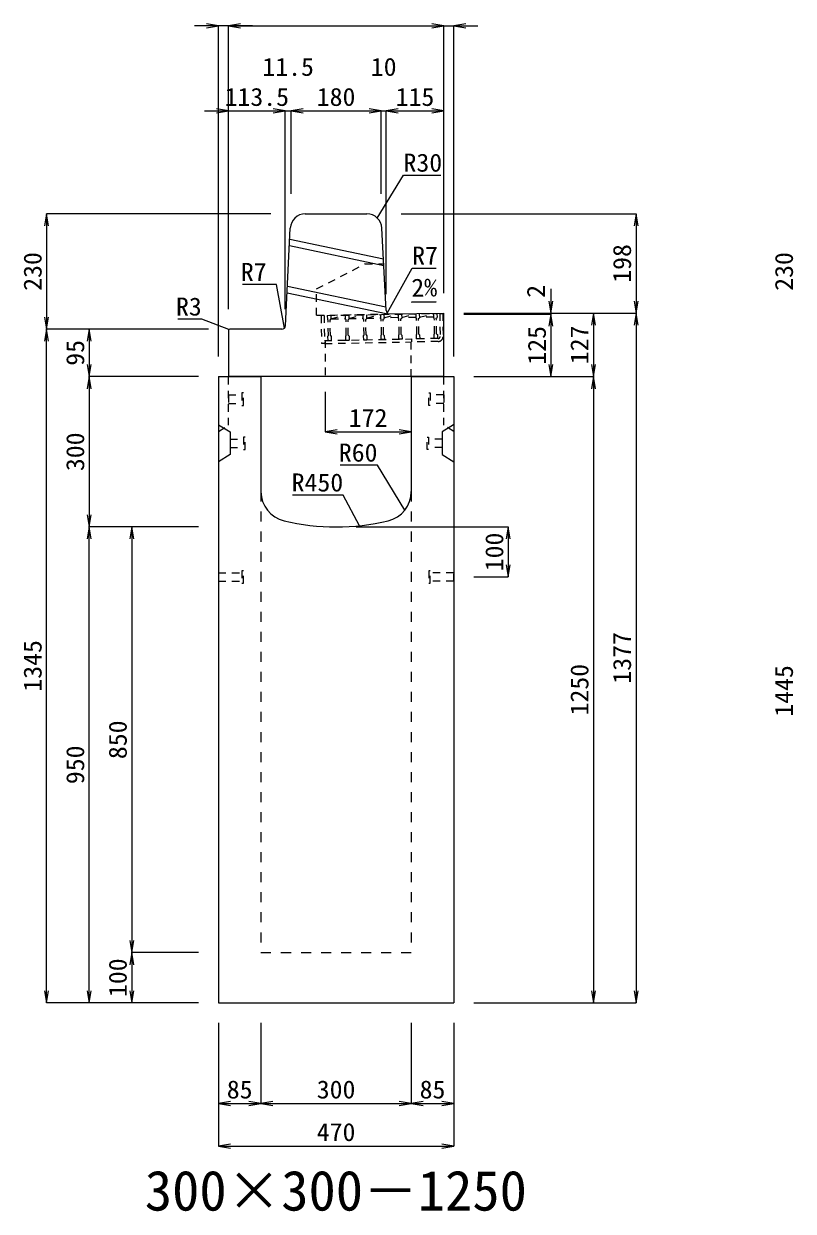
# Model space of a CAD drawing. Units: millimetres at full size. Extents: x -22536 to 51867, y -19720 to 38340.
# Drawn here: x 10776 to 12313, y 31254 to 33625 of the extents above; entities that cross this region are included whole.
import ezdxf
from ezdxf.enums import TextEntityAlignment as Align

# ---------------------------------------------------------------- set-up
doc = ezdxf.new("R2010")
doc.units = ezdxf.units.MM
doc.header["$LTSCALE"] = 20
for name, pattern in [('USER1', [2, 1, -1]), ('USER2', [1.35, 0.75, -0.6]), ('USER3', [1.35, 0.75, -0.6])]:
    doc.linetypes.add(name, pattern=pattern)
for name, color, linetype, lineweight in [('インサート', 3, 'USER2', 9), ('グレーチング', 7, 'USER2', 5), ('寸法線', 7, 'Continuous', 13), ('引出線', 4, 'Continuous', 13), ('本体', 2, 'Continuous', 13)]:
    doc.layers.add(name, color=color, linetype=linetype, lineweight=lineweight)
doc.layers.add('文字', color=7, linetype='Continuous')
doc.styles.add('ＭＳ 明朝', font='')
doc.styles.get('ＭＳ 明朝').set_extended_font_data('MS Mincho')

# ---------------------------------------------------------------- blocks, each defined once
blk = doc.blocks.new('open_arrow')
at = {"color": 0, "linetype": 'Continuous', "lineweight": -2}
blk.add_lwpolyline([(7.5, 1.25), (0, 0), (7.5, -1.25)], dxfattribs=at)

msp = doc.modelspace()

# ---------------------------------------------------------------- linework, layer by layer
at = {"layer": 'インサート'}
for p, q in [((11215, 32887.5), (11212, 32887.5)), ((11212, 32887.5), (11212, 32862.5)), ((11215, 32862.5), (11215, 32887.5)), ((11585, 32887.5), (11588, 32887.5)), ((11585, 32862.5), (11585, 32887.5)), ((11588, 32887.5), (11588, 32862.5)), ((11185, 32883.5), (11212, 32883.5)), ((11185, 32883.5), (11185, 32866.5)), ((11185, 32866.5), (11212, 32866.5)), ((11212, 32862.5), (11215, 32862.5)), ((11588, 32862.5), (11585, 32862.5)), ((11615, 32883.5), (11588, 32883.5)), ((11615, 32866.5), (11588, 32866.5)), ((11615, 32883.5), (11615, 32866.5)), ((11188.2, 32795.5), (11215.2, 32795.5)), ((11188.2, 32795.5), (11188.2, 32778.5)), ((11218.2, 32799.5), (11215.2, 32799.5)), ((11215.2, 32799.5), (11215.2, 32774.5)), ((11218.2, 32774.5), (11218.2, 32799.5)), ((11581.8, 32799.5), (11584.8, 32799.5)), ((11581.8, 32774.5), (11581.8, 32799.5)), ((11584.8, 32799.5), (11584.8, 32774.5)), ((11611.8, 32795.5), (11584.8, 32795.5)), ((11611.8, 32795.5), (11611.8, 32778.5)), ((11188.2, 32778.5), (11215.2, 32778.5)), ((11215.2, 32774.5), (11218.2, 32774.5)), ((11584.8, 32774.5), (11581.8, 32774.5)), ((11611.8, 32778.5), (11584.8, 32778.5)), ((11215, 32532.5), (11212, 32532.5)), ((11212, 32532.5), (11212, 32507.5)), ((11215, 32507.5), (11215, 32532.5)), ((11588, 32532.5), (11585, 32532.5)), ((11585, 32532.5), (11585, 32507.5)), ((11588, 32507.5), (11588, 32532.5)), ((11165, 32528.5), (11212, 32528.5)), ((11165, 32528.5), (11165, 32511.5)), ((11165, 32511.5), (11212, 32511.5)), ((11212, 32507.5), (11215, 32507.5)), ((11585, 32507.5), (11588, 32507.5)), ((11635, 32528.5), (11588, 32528.5)), ((11635, 32511.5), (11588, 32511.5)), ((11635, 32511.5), (11635, 32528.5))]:
    msp.add_line(p, q, dxfattribs=at)
at = {"layer": 'グレーチング'}
for p, q in [((11375.93, 33042.22), (11369.93, 33042.11)), ((11369.93, 33042.11), (11370.9, 32986.12)), ((11375.93, 33042.22), (11376.9, 32986.23)), ((11382.43, 33042.33), (11601.39, 33046.13)), ((11382.43, 33042.33), (11382.56, 33034.33)), ((11384.09, 33032.86), (11382.56, 33034.33)), ((11384.63, 33001.86), (11384.09, 33032.86)), ((11388.09, 33032.93), (11389.56, 33034.45)), ((11388.63, 33001.93), (11388.09, 33032.93)), ((11389.43, 33042.45), (11389.56, 33034.45)), ((11389.55, 33035.45), (11418.22, 33042.95)), ((11389.55, 33035.45), (11418.34, 33035.95)), ((11418.22, 33042.95), (11418.36, 33034.95)), ((11419.89, 33033.48), (11418.36, 33034.95)), ((11420.42, 33002.48), (11419.89, 33033.48)), ((11423.88, 33033.55), (11425.36, 33035.07)), ((11424.42, 33002.55), (11423.88, 33033.55)), ((11425.22, 33043.07), (11425.36, 33035.07)), ((11425.34, 33036.07), (11453.52, 33043.56)), ((11425.34, 33036.07), (11453.64, 33036.57)), ((11453.52, 33043.56), (11453.65, 33035.57)), ((11455.18, 33034.09), (11453.65, 33035.57)), ((11455.72, 33003.1), (11455.18, 33034.09)), ((11459.18, 33034.16), (11460.65, 33035.69)), ((11459.72, 33003.17), (11459.18, 33034.16)), ((11460.51, 33043.69), (11460.65, 33035.69)), ((11460.64, 33036.69), (11488.81, 33044.18)), ((11460.64, 33036.69), (11488.93, 33037.18)), ((11488.51, 33044.17), (11488.65, 33036.17)), ((11490.18, 33034.7), (11488.65, 33036.17)), ((11490.71, 33003.7), (11490.18, 33034.7)), ((11494.17, 33034.77), (11495.65, 33036.3)), ((11494.71, 33003.77), (11494.17, 33034.77)), ((11495.51, 33044.29), (11495.65, 33036.3)), ((11495.63, 33037.3), (11523.8, 33044.79)), ((11523.93, 33037.79), (11495.63, 33037.3)), ((11523.8, 33044.79), (11523.94, 33036.79)), ((11525.47, 33035.31), (11523.94, 33036.79)), ((11526.01, 33004.32), (11525.47, 33035.31)), ((11529.47, 33035.38), (11530.94, 33036.91)), ((11530.01, 33004.39), (11529.47, 33035.38)), ((11530.8, 33044.91), (11530.94, 33036.91)), ((11530.93, 33037.91), (11559.1, 33045.4)), ((11559.22, 33038.4), (11530.93, 33037.91)), ((11559.1, 33045.4), (11559.24, 33037.4)), ((11560.76, 33035.93), (11559.24, 33037.4)), ((11561.3, 33004.93), (11560.76, 33035.93)), ((11564.76, 33036), (11566.24, 33037.52)), ((11565.3, 33005), (11564.76, 33036)), ((11566.1, 33045.52), (11566.24, 33037.52)), ((11566.22, 33038.52), (11594.39, 33046.01)), ((11594.52, 33039.01), (11566.22, 33038.52)), ((11594.39, 33046.01), (11594.53, 33038.01)), ((11596.06, 33036.54), (11594.53, 33038.01)), ((11596.6, 33005.54), (11596.06, 33036.54)), ((11600.06, 33036.61), (11601.53, 33038.14)), ((11600.6, 33005.61), (11600.06, 33036.61)), ((11601.39, 33046.13), (11601.53, 33038.14)), ((11606.89, 33046.23), (11612.89, 33046.33)), ((11606.89, 33046.23), (11607.69, 33000.24)), ((11612.89, 33046.33), (11613.69, 33000.34)), ((11612.89, 33046.33), (11613.69, 33000.34)), ((11455.72, 33003.1), (11454.25, 33001.57)), ((11459.72, 33003.17), (11461.24, 33001.69)), ((11490.71, 33003.7), (11489.24, 33002.18)), ((11494.71, 33003.77), (11496.24, 33002.3)), ((11526.01, 33004.32), (11524.53, 33002.79)), ((11524.53, 33002.79), (11524.67, 32994.79)), ((11530.01, 33004.39), (11531.53, 33002.91)), ((11531.53, 33002.91), (11531.67, 32994.91)), ((11561.3, 33004.93), (11559.83, 33003.41)), ((11559.83, 33003.41), (11559.97, 32995.41)), ((11565.3, 33005), (11566.83, 33003.53)), ((11566.83, 33003.53), (11566.97, 32995.53)), ((11596.6, 33005.54), (11595.12, 33004.02)), ((11595.12, 33004.02), (11595.26, 32996.02)), ((11600.6, 33005.61), (11602.12, 33004.14)), ((11602.12, 33004.14), (11602.26, 32996.14)), ((11376.9, 32986.23), (11370.9, 32986.12)), ((11376.8, 32992.22), (11550.77, 32995.25)), ((11376.9, 32986.22), (11550.87, 32989.25)), ((11384.63, 33001.86), (11383.16, 33000.34)), ((11383.16, 33000.34), (11383.29, 32992.34)), ((11383.29, 32992.34), (11390.29, 32992.46)), ((11388.63, 33001.93), (11390.15, 33000.46)), ((11390.15, 33000.46), (11390.29, 32992.46)), ((11420.42, 33002.48), (11418.95, 33000.96)), ((11418.95, 33000.96), (11419.09, 32992.96)), ((11419.09, 32992.96), (11426.09, 32993.08)), ((11424.42, 33002.55), (11425.95, 33001.08)), ((11425.95, 33001.08), (11426.09, 32993.08)), ((11454.25, 33001.57), (11454.38, 32993.57)), ((11454.38, 32993.57), (11461.38, 32993.69)), ((11461.24, 33001.69), (11461.38, 32993.69)), ((11489.24, 33002.18), (11489.38, 32994.18)), ((11496.38, 32994.3), (11489.38, 32994.18)), ((11496.24, 33002.3), (11496.38, 32994.3)), ((11531.67, 32994.91), (11524.67, 32994.79)), ((11603.76, 32996.17), (11550.77, 32995.25)), ((11550.77, 32995.25), (11550.87, 32989.25)), ((11603.87, 32990.17), (11550.87, 32989.25)), ((11566.97, 32995.53), (11559.97, 32995.41)), ((11602.26, 32996.14), (11595.26, 32996.02))]:
    msp.add_line(p, q, dxfattribs=at)
for radius, start, end in [(4, 270.99562, 0.99536), (10, 270.99553, 0.99532)]:
    msp.add_arc((11603.69, 33000.17), radius, start, end, dxfattribs=at)
at = {"layer": '寸法線'}
for p, q in [((11233, 33620.58), (11117, 33620.58)), ((11165, 32960), (11165, 33620.58)), ((11185, 33620.58), (11615, 33620.58)), ((11185, 33055), (11185, 33620.58)), ((11185, 33055), (11185, 33620.58)), ((11567, 33620.58), (11683, 33620.58)), ((11615, 33087), (11615, 33620.58)), ((11615, 33087), (11615, 33620.58)), ((11635, 32960), (11635, 33620.58)), ((11137, 33450.58), (11298.5, 33450.58)), ((11185, 33055), (11185, 33450.58)), ((11250.5, 33450.58), (11358, 33450.58)), ((11298.5, 33055), (11298.5, 33450.58)), ((11298.5, 33055), (11298.5, 33450.58)), ((11310, 33285), (11310, 33450.58)), ((11310, 33450.58), (11490, 33450.58)), ((11310, 33285), (11310, 33450.58)), ((11442, 33450.58), (11548, 33450.58)), ((11490, 33285), (11490, 33450.58)), ((11490, 33285), (11490, 33450.58)), ((11500, 33085), (11500, 33450.58)), ((11500, 33450.58), (11615, 33450.58)), ((11500, 33085), (11500, 33450.58)), ((11615, 33087), (11615, 33450.58)), ((10822.06, 33245), (10822.06, 33015)), ((11270, 33245), (10822.06, 33245)), ((11530, 33245), (11998.78, 33245)), ((11998.78, 33245), (11998.78, 33047)), ((11828.78, 33095), (11828.78, 32997)), ((11655, 33047), (11828.78, 33047)), ((11655, 33047), (11913.78, 33047)), ((11655, 33047), (11998.78, 33047)), ((11655, 33047), (11998.78, 33047)), ((11655, 33045), (11828.78, 33045)), ((11655, 33045), (11828.78, 33045)), ((11828.78, 33045), (11828.78, 32920)), ((11913.78, 33047), (11913.78, 32920)), ((11998.78, 33047), (11998.78, 31670)), ((10822.06, 31670), (10822.06, 33015)), ((11145, 33015), (10822.06, 33015)), ((11145, 33015), (10822.06, 33015)), ((10907.06, 33015), (10907.06, 32920)), ((11145, 33015), (10907.06, 33015)), ((11125, 32920), (10907.06, 32920)), ((10907.06, 32920), (10907.06, 32620)), ((11125, 32920), (10907.06, 32920)), ((11675, 32920), (11828.78, 32920)), ((11675, 32920), (11913.78, 32920)), ((11675, 32920), (11913.78, 32920)), ((11913.78, 32920), (11913.78, 31670)), ((11378, 32890), (11378, 32809.77)), ((11378, 32809.77), (11550, 32809.77)), ((11125, 32620), (10907.06, 32620)), ((10907.06, 31670), (10907.06, 32620)), ((11125, 32620), (10907.06, 32620)), ((10992.06, 32620), (10992.06, 31770)), ((11125, 32620), (10992.06, 32620)), ((11440, 32620), (11743.78, 32620)), ((11743.78, 32620), (11743.78, 32520)), ((11675, 32520), (11743.78, 32520)), ((11125, 31770), (10992.06, 31770)), ((10992.06, 31770), (10992.06, 31670)), ((11125, 31770), (10992.06, 31770)), ((11125, 31670), (10822.06, 31670)), ((11125, 31670), (10907.06, 31670)), ((11125, 31670), (10992.06, 31670)), ((11675, 31670), (11913.78, 31670)), ((11675, 31670), (11998.78, 31670)), ((11165, 31630), (11165, 31468.84)), ((11165, 31630), (11165, 31383.84)), ((11250, 31630), (11250, 31468.84)), ((11250, 31630), (11250, 31468.84)), ((11550, 31630), (11550, 31468.84)), ((11550, 31630), (11550, 31468.84)), ((11635, 31630), (11635, 31468.84)), ((11635, 31630), (11635, 31383.84)), ((11165, 31468.84), (11250, 31468.84)), ((11250, 31468.84), (11550, 31468.84)), ((11550, 31468.84), (11635, 31468.84)), ((11165, 31383.84), (11635, 31383.84))]:
    msp.add_line(p, q, dxfattribs=at)
at = {"layer": '引出線'}
for points in [[(11482.14, 33236.74), (11534.6, 33322.07), (11609.27, 33322.07)], [(11501.83, 33046.93), (11551.86, 33136.53), (11599.79, 33136.53)], [(11296.67, 33016.93), (11281.31, 33103.9), (11213.38, 33103.9)], [(11550.86, 33068.59), (11599.57, 33069.56), (11550.83, 33068.59)], [(11185.88, 33014.12), (11131.81, 33034.81), (11084.09, 33034.81)], [(11537.07, 32653.32), (11482.66, 32743.21), (11407.98, 32743.21)], [(11446.44, 32622.4), (11414.22, 32683.55), (11313.21, 32683.55)]]:
    msp.add_lwpolyline(points, dxfattribs=at)
at = {"layer": '本体', "lineweight": 20}
for p, q in [((11338.54, 33245), (11461.46, 33245)), ((11298.83, 33021.65), (11308.57, 33216.5)), ((11499.66, 33051.77), (11491.42, 33216.5)), ((11506.77, 33045.12), (11615, 33046.99)), ((11615, 32920), (11615, 33046.99)), ((11185, 33012), (11185, 32920)), ((11291.84, 33015), (11188, 33015)), ((11615, 32920), (11185, 32920))]:
    msp.add_line(p, q, dxfattribs=at)
at = {"layer": '本体', "lineweight": 9}
for p, q in [((11494.52, 33154.65), (11307.45, 33194.05)), ((11495.19, 33141.22), (11306.8, 33180.9)), ((11499.32, 33058.59), (11302.75, 33100)), ((11499.99, 33045.17), (11302.09, 33086.85)), ((11165, 32824), (11188.2, 32809.5)), ((11634.58, 32823.74), (11611.8, 32809.5)), ((11188.2, 32809.5), (11188.2, 32764.5)), ((11611.8, 32809.5), (11611.8, 32764.5)), ((11188.2, 32764.5), (11165, 32750)), ((11611.8, 32764.5), (11635, 32750))]:
    msp.add_line(p, q, dxfattribs=at)
at = {"layer": '本体', "linetype": 'USER3', "lineweight": 9}
for p, q in [((11360.81, 33095), (11457.7, 33145)), ((11457.7, 33145), (11495, 33145)), ((11360.81, 33042.58), (11360.81, 33095)), ((11360.81, 33042.58), (11506.77, 33045.11)), ((11378, 32992.24), (11378, 32920)), ((11550, 32920), (11550, 32995.23))]:
    msp.add_line(p, q, dxfattribs=at)
at = {"layer": '本体'}
for p, q in [((11165, 32920), (11165, 31670)), ((11165, 32920), (11250, 32920)), ((11250, 32920), (11250, 32690.53)), ((11550, 32920), (11635, 32920)), ((11550, 32920), (11550, 32690.53)), ((11635, 32920), (11635, 31670)), ((11165, 31670), (11635, 31670))]:
    msp.add_line(p, q, dxfattribs=at)
at = {"layer": '本体', "linetype": 'USER2', "lineweight": 9}
for p, q in [((11185, 32823), (11185, 32920)), ((11615, 32823), (11615, 32920)), ((11165, 32810.5), (11185, 32823)), ((11635, 32810.5), (11615, 32823))]:
    msp.add_line(p, q, dxfattribs=at)
at = {"layer": '本体', "linetype": 'USER1', "lineweight": 15}
for p, q in [((11250, 32690.53), (11250, 31770)), ((11550, 32690.53), (11550, 31770)), ((11250, 31770), (11550, 31770))]:
    msp.add_line(p, q, dxfattribs=at)
at = {"layer": '本体', "lineweight": 20}
for centre, radius, start, end in [((11338.54, 33215), 30, 90, 177.13784), ((11461.46, 33215), 30, 2.86268, 90), ((11506.65, 33052.12), 7, 182.86268, 270.99344), ((11188, 33012), 3, 90, 180), ((11291.84, 33022), 7, 270, 357.13784)]:
    msp.add_arc(centre, radius, start, end, dxfattribs=at)
at = {"layer": '本体'}
for centre, radius, start, end in [((11310, 32690.53), 60, 180, 256.65764), ((11490, 32690.53), 60, 283.34236, 0), ((11400, 33070), 450, 256.65764, 283.34236)]:
    msp.add_arc(centre, radius, start, end, dxfattribs=at)

# ---------------------------------------------------------------- block references
at = {"layer": '寸法線', "xscale": 3.2, "yscale": 3.2}
for p, rotation in [((11165, 33620.58), 180), ((11615, 33620.58), 180), ((11615, 33620.58), 180), ((11185, 33450.58), 180), ((11298.5, 33450.58), 180), ((11298.5, 33450.58), 180), ((11490, 33450.58), 180), ((11490, 33450.58), 180), ((11615, 33450.58), 180), ((10822.06, 33245), 270), ((11998.78, 33245), 270), ((11828.78, 33047), 90), ((11998.78, 33047), 90), ((10822.06, 33015), 90), ((11828.78, 33045), 270), ((11828.78, 33045), 270), ((11913.78, 33047), 270), ((11998.78, 33047), 270), ((10822.06, 33015), 270), ((10907.06, 33015), 270), ((10907.06, 32920), 90), ((11828.78, 32920), 90), ((11913.78, 32920), 90), ((10907.06, 32920), 270), ((11913.78, 32920), 270), ((11550, 32809.77), 180), ((10907.06, 32620), 90), ((10907.06, 32620), 270), ((10992.06, 32620), 270), ((11743.78, 32620), 270), ((11743.78, 32520), 90), ((10992.06, 31770), 90), ((10992.06, 31770), 270), ((10822.06, 31670), 90), ((10907.06, 31670), 90), ((10992.06, 31670), 90), ((11913.78, 31670), 90), ((11998.78, 31670), 90), ((11250, 31468.84), 180), ((11550, 31468.84), 180), ((11635, 31468.84), 180), ((11635, 31383.84), 180)]:
    msp.add_blockref('open_arrow', p, dxfattribs=dict(at, rotation=rotation))
for p in [(11185, 33620.58), (11185, 33620.58), (11635, 33620.58), (11310, 33450.58), (11310, 33450.58), (11500, 33450.58), (11500, 33450.58), (11378, 32809.77), (11165, 31468.84), (11250, 31468.84), (11550, 31468.84), (11165, 31383.84)]:
    msp.add_blockref('open_arrow', p, dxfattribs=at)
at = {"layer": '引出線', "xscale": 0.0533, "yscale": 0.0533}
for p, rotation in [((11482.14, 33236.74), 58.4), ((11550.86, 33068.59), 1.1), ((11501.83, 33046.93), 60.8), ((11185.88, 33014.12), 159.1), ((11296.67, 33016.93), 100), ((11537.07, 32653.32), 121.2), ((11446.44, 32622.4), 117.8)]:
    msp.add_blockref('open_arrow', p, dxfattribs=dict(at, rotation=rotation))

# ---------------------------------------------------------------- texts
at = {"layer": '寸法線', "style": 'ＭＳ 明朝', "width": 1.05}
for s, p in [('11.5', (11304.25, 33538.58)), ('10', (11495, 33538.58)), ('113.5', (11241.75, 33478.58)), ('180', (11400, 33478.58)), ('115', (11557.5, 33478.58)), ('172', (11464, 32837.77)), ('85', (11207.5, 31496.84)), ('300', (11400, 31496.84)), ('85', (11592.5, 31496.84)), ('470', (11400, 31411.84))]:
    msp.add_text(s, height=36.03, dxfattribs=at).set_placement(p, align=Align.MIDDLE_CENTER)
for s, p in [('198', (11970.78, 33146)), ('230', (10794.06, 33130)), ('230', (12294.06, 33130)), ('2', (11798.78, 33090.34)), ('125', (11800.78, 32982.5)), ('127', (11885.78, 32983.5)), ('95', (10879.06, 32967.5)), ('300', (10879.06, 32770)), ('100', (11715.78, 32570)), ('1345', (10794.06, 32342.5)), ('1377', (11970.78, 32358.5)), ('1250', (11885.78, 32295)), ('1445', (12294.06, 32292.5)), ('850', (10964.06, 32195)), ('950', (10879.06, 32145)), ('100', (10964.06, 31720))]:
    msp.add_text(s, height=36.03, rotation=90, dxfattribs=at).set_placement(p, align=Align.MIDDLE_CENTER)
at = {"layer": '引出線', "style": 'ＭＳ 明朝', "width": 1.05}
for s, p in [('R30', (11534.6, 33365.27)), ('R7', (11551.86, 33179.73))]:
    msp.add_text(s, height=36.03, dxfattribs=at).set_placement(p, align=Align.TOP_LEFT)
for s, p in [('R7', (11261.31, 33147.1)), ('R3', (11131.81, 33078.01)), ('R60', (11482.66, 32786.41)), ('R450', (11414.22, 32726.75))]:
    msp.add_text(s, height=36.03, dxfattribs=at).set_placement(p, align=Align.TOP_RIGHT)
msp.add_text('2%', height=36.03, rotation=1.146, dxfattribs=at).set_placement((11549.89, 33115.48), align=Align.TOP_LEFT)
at = {"layer": '文字', "style": 'ＭＳ 明朝'}
msp.add_text('300×300－1250', height=80.06, dxfattribs=at).set_placement((11399.52, 31295.03), align=Align.MIDDLE_CENTER)

doc.saveas('drawing.dxf')
